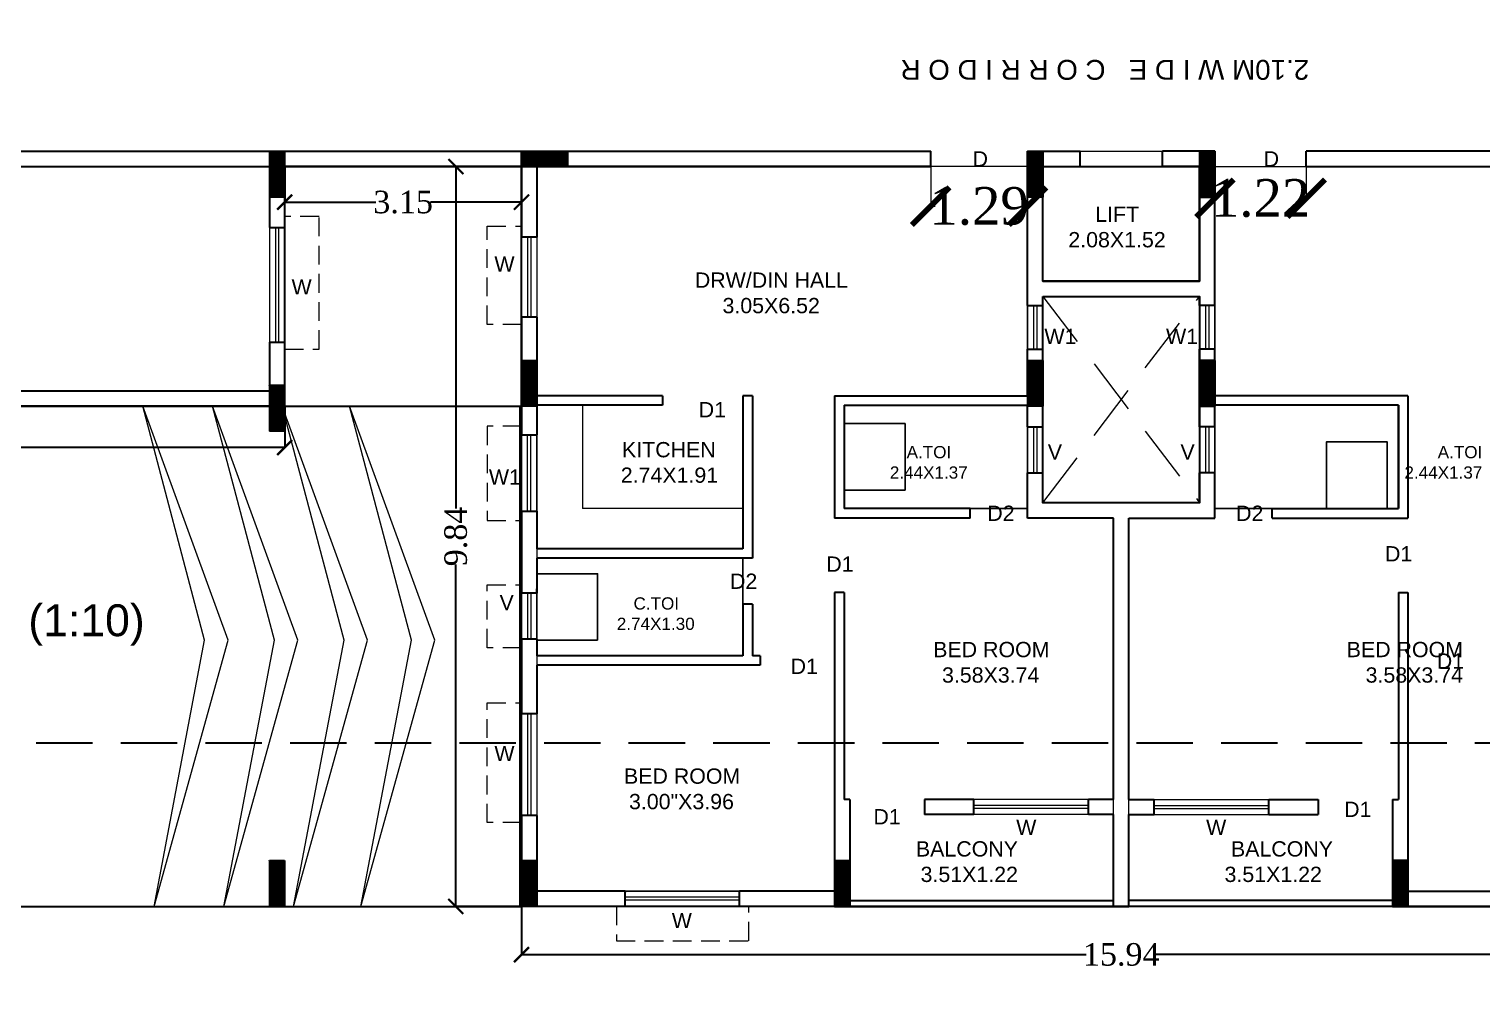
# Model space of a CAD drawing. Header units: metres. Extents: x 0 to 63445, y 32350 to 32804.
# Drawn here: x 63177.81 to 63197.13, y 32778.68 to 32791.58 of the extents above; entities that cross this region are included whole.
import ezdxf

# ---------------------------------------------------------------- set-up
doc = ezdxf.new("R2010")
doc.units = ezdxf.units.M
doc.header["$MEASUREMENT"] = 0
doc.header["$PDMODE"] = 34
doc.header["$PDSIZE"] = -10
for name, pattern in [('CONTINULUS', [0]), ('DASHED', [0.75, 0.5, -0.25]), ('DASHED2', [0.375, 0.25, -0.125])]:
    doc.linetypes.add(name, pattern=pattern)
doc.layers.get('0').update_dxf_attribs({"lineweight": 25})
doc.layers.add('BLK_1_FLR_0_BATH', color=3, linetype='Continuous', plot=False)
doc.layers.add('BLK_1_FLR_0_WATER_CLOSET', color=2, linetype='Continuous', plot=False)
for name, color, linetype, lineweight in [('BLK_1_FLR_0_BLT_UP_AREA', 14, 'DASHED', 9), ('BLK_1_FLR_0_BLT_UP_AREA_DEDUCT', 41, 'DASHED', 9), ('BLK_1_FLR_0_EXIT_WIDTH_DOOR', 7, 'Continuous', 0), ('BLK_1_FLR_0_LIFT_2', 1, 'DASHED', 9), ('BLK_1_FLR_0_UNITFA', 7, 'Continuous', 0), ('colum', 1, 'Continuous', 30), ('COLUMN', 1, 'Continuous', 30), ('DIM', 56, 'Continuous', 20), ('elev', 252, 'Continuous', 20), ('HAT', 44, 'Continuous', 20), ('hatch', 251, 'Continuous', 20), ('TEXT-2', 65, 'Continuous', 18), ('wall', 7, 'Continuous', 30), ('window', 154, 'Continuous', 9)]:
    doc.layers.add(name, color=color, linetype=linetype, lineweight=lineweight)
doc.layers.add('text', color=65, linetype='Continuous')
doc.styles.add('AutoDCRFont', font='arial.ttf')
doc.styles.get("Standard").update_dxf_attribs({"font": 'arial.ttf', "height": 0.4})
doc.styles.add('TNR', font='times.ttf', dxfattribs={"height": 0.5})
doc.dimstyles.new('ARCHANA', dxfattribs={"dimscale": 0, "dimtxt": 0.5, "dimasz": 0.5, "dimexe": 0, "dimexo": 0, "dimgap": 0, "dimtad": 0, "dimzin": 0, "dimdsep": 46, "dimtxsty": 'TNR', "dimblk": 'ARCHTICK', "dimcen": 0.09, "dimclrd": 36, "dimclre": 36, "dimclrt": 7, "dimadec": 0, "dimazin": 0, "dimtfac": 1, "dimtofl": 0, "dimtmove": 0, "dimatfit": 3, "dimldrblk": 'ARCHTICK', "dimfxl": 1, "dimfrac": 2, "dimtolj": 1, "dimtzin": 0, "dimlwd": -1, "dimlwe": -1, "dimarcsym": 0})

# ---------------------------------------------------------------- blocks, each defined once
blk = doc.blocks.new('A$C7D115503')
at = {"layer": 'COLUMN', "ltscale": 3}
h = blk.add_hatch(dxfattribs=at)
h.set_pattern_fill('ANSI31', color=256, style=0)
h.paths.add_polyline_path([(-14.36, -11.59), (-6.36, -11.59), (-6.36, 12.41), (-14.36, 12.41)])
at = {"layer": 'COLUMN', "ltscale": 0.05}
for p, q in [((-14.36, 12.41), (-6.36, 12.41)), ((-14.36, 12.41), (-14.36, -11.59)), ((-6.36, 12.41), (-6.36, -11.59)), ((-6.36, -11.59), (-14.36, -11.59))]:
    blk.add_line(p, q, dxfattribs=at)
blk = doc.blocks.new('_ArchTick')
at = {"color": 0, "linetype": 'ByBlock', "const_width": 0.15}
blk.add_lwpolyline([(-0.5, -0.5), (0.5, 0.5)], dxfattribs=at)
blk = doc.blocks.new('*D181')
at = {"layer": 'Defpoints', "color": 0, "ltscale": 0.5, "transparency": 16777216}
for p in [(63181.212, 32789.75), (63184.36, 32789.75), (63184.36, 32789.276)]:
    blk.add_point(p, dxfattribs=at)
at = {"layer": 'wall', "color": 36, "ltscale": 0.5, "transparency": 16777216}
for p, q in [((63181.212, 32789.75), (63181.212, 32789.276)), ((63184.36, 32789.75), (63184.36, 32789.276)), ((63181.212, 32789.276), (63182.422, 32789.276)), ((63184.36, 32789.276), (63183.15, 32789.276))]:
    blk.add_line(p, q, dxfattribs=at)
at = {"layer": 'wall', "color": 36, "ltscale": 0.5, "transparency": 16777216, "xscale": 0.2, "yscale": 0.2, "zscale": 0.2, "rotation": 180}
blk.add_blockref('_ArchTick', (63181.212, 32789.276), dxfattribs=at)
at = {"layer": 'wall', "color": 36, "ltscale": 0.5, "transparency": 16777216, "xscale": 0.2, "yscale": 0.2, "zscale": 0.2}
blk.add_blockref('_ArchTick', (63184.36, 32789.276), dxfattribs=at)
at = {"layer": 'wall', "color": 7, "ltscale": 0.5, "transparency": 16777216, "insert": (63182.786, 32789.276), "char_height": 0.5, "attachment_point": 5, "style": 'TNR'}
blk.add_mtext('\\A1;{\\H0.6x;3.15}', dxfattribs=at)
blk = doc.blocks.new('*D182')
at = {"layer": 'Defpoints', "color": 0, "ltscale": 0.5, "transparency": 16777216}
for p in [(63184.36, 32789.75), (63183.487, 32779.911), (63184.36, 32779.911)]:
    blk.add_point(p, dxfattribs=at)
at = {"layer": 'wall', "color": 36, "ltscale": 0.5, "transparency": 16777216}
for p, q in [((63184.36, 32789.75), (63183.487, 32789.75)), ((63183.487, 32789.75), (63183.487, 32785.202)), ((63183.487, 32779.911), (63183.487, 32784.46)), ((63184.36, 32779.911), (63183.487, 32779.911))]:
    blk.add_line(p, q, dxfattribs=at)
at = {"layer": 'wall', "color": 36, "ltscale": 0.5, "transparency": 16777216, "xscale": 0.2, "yscale": 0.2, "zscale": 0.2}
for p, rotation in [((63183.487, 32789.75), 90), ((63183.487, 32779.911), 270)]:
    blk.add_blockref('_ArchTick', p, dxfattribs=dict(at, rotation=rotation))
at = {"layer": 'wall', "color": 7, "ltscale": 0.5, "transparency": 16777216, "insert": (63183.487, 32784.831), "char_height": 0.5, "attachment_point": 5, "rotation": 90, "style": 'TNR'}
blk.add_mtext('\\A1;{\\H0.6x;9.84}', dxfattribs=at)
blk = doc.blocks.new('*D183')
at = {"layer": 'Defpoints', "color": 0, "ltscale": 0.5, "transparency": 16777216}
for p in [(63184.36, 32779.911), (63200.304, 32779.911), (63200.304, 32779.271)]:
    blk.add_point(p, dxfattribs=at)
at = {"layer": 'wall', "color": 36, "ltscale": 0.5, "transparency": 16777216}
for p, q in [((63184.36, 32779.911), (63184.36, 32779.271)), ((63200.304, 32779.911), (63200.304, 32779.271)), ((63184.36, 32779.271), (63191.867, 32779.271)), ((63200.304, 32779.271), (63192.797, 32779.271))]:
    blk.add_line(p, q, dxfattribs=at)
at = {"layer": 'wall', "color": 36, "ltscale": 0.5, "transparency": 16777216, "xscale": 0.2, "yscale": 0.2, "zscale": 0.2, "rotation": 180}
blk.add_blockref('_ArchTick', (63184.36, 32779.271), dxfattribs=at)
at = {"layer": 'wall', "color": 36, "ltscale": 0.5, "transparency": 16777216, "xscale": 0.2, "yscale": 0.2, "zscale": 0.2}
blk.add_blockref('_ArchTick', (63200.304, 32779.271), dxfattribs=at)
at = {"layer": 'wall', "color": 7, "ltscale": 0.5, "transparency": 16777216, "insert": (63192.332, 32779.271), "char_height": 0.5, "attachment_point": 5, "style": 'TNR'}
blk.add_mtext('\\A1;{\\H0.6x;15.94}', dxfattribs=at)
blk = doc.blocks.new('*D214')
at = {"layer": 'Defpoints', "color": 0, "ltscale": 0.5, "transparency": 16777216}
for p in [(63169.778, 32786.562), (63181.212, 32786.562), (63181.212, 32786.014)]:
    blk.add_point(p, dxfattribs=at)
at = {"layer": 'wall', "color": 36, "ltscale": 0.5, "transparency": 16777216}
for p, q in [((63169.778, 32786.562), (63169.778, 32786.014)), ((63181.212, 32786.562), (63181.212, 32786.014)), ((63169.778, 32786.014), (63175.041, 32786.014)), ((63181.212, 32786.014), (63175.949, 32786.014))]:
    blk.add_line(p, q, dxfattribs=at)
at = {"layer": 'wall', "color": 36, "ltscale": 0.5, "transparency": 16777216, "xscale": 0.2, "yscale": 0.2, "zscale": 0.2, "rotation": 180}
blk.add_blockref('_ArchTick', (63169.778, 32786.014), dxfattribs=at)
at = {"layer": 'wall', "color": 36, "ltscale": 0.5, "transparency": 16777216, "xscale": 0.2, "yscale": 0.2, "zscale": 0.2}
blk.add_blockref('_ArchTick', (63181.212, 32786.014), dxfattribs=at)
at = {"layer": 'wall', "color": 7, "ltscale": 0.5, "transparency": 16777216, "insert": (63175.495, 32786.014), "char_height": 0.5, "attachment_point": 5, "style": 'TNR'}
blk.add_mtext('\\A1;{\\H0.6x;11.43}', dxfattribs=at)
blk = doc.blocks.new('*D487')
at = {"layer": 'Defpoints', "color": 0, "ltscale": 3, "transparency": 16777216}
for p in [(0.832, 32781.665), (63266.619, 32781.665), (0, 32768.914)]:
    blk.add_point(p, dxfattribs=at)
at = {"layer": 'DIM', "ltscale": 3, "transparency": 16777216}
for p, q in [((5.832, 32781.665), (0.832, 32781.665)), ((0.832, 32781.665), (0.832, 32775.684)), ((0.832, 32768.914), (0.832, 32774.895)), ((0, 32768.914), (0.832, 32768.914))]:
    blk.add_line(p, q, dxfattribs=at)
at = {"layer": 'DIM', "ltscale": 3, "transparency": 16777216, "xscale": 0.05, "yscale": 0.05, "zscale": 0.05}
for p, rotation in [((0.832, 32781.665), 90), ((0.832, 32768.914), 270)]:
    blk.add_blockref('_ArchTick', p, dxfattribs=dict(at, rotation=rotation))
at = {"layer": 'DIM', "color": 7, "ltscale": 3, "transparency": 16777216, "insert": (0.832, 32775.289), "char_height": 0.4, "attachment_point": 5, "rotation": 90}
blk.add_mtext('\\A1;{\\H0.6x;12.75}', dxfattribs=at)
blk = doc.blocks.new('*D492')
at = {"layer": 'Defpoints', "color": 0, "ltscale": 3, "transparency": 16777216}
for p in [(0.832, 32800.914), (63266.308, 32800.914), (0, 32788.163)]:
    blk.add_point(p, dxfattribs=at)
at = {"layer": 'DIM', "ltscale": 3, "transparency": 16777216}
for p, q in [((5.832, 32800.914), (0.832, 32800.914)), ((0.832, 32800.914), (0.832, 32794.933)), ((0.832, 32788.163), (0.832, 32794.144)), ((0, 32788.163), (0.832, 32788.163))]:
    blk.add_line(p, q, dxfattribs=at)
at = {"layer": 'DIM', "ltscale": 3, "transparency": 16777216, "xscale": 0.05, "yscale": 0.05, "zscale": 0.05}
for p, rotation in [((0.832, 32800.914), 90), ((0.832, 32788.163), 270)]:
    blk.add_blockref('_ArchTick', p, dxfattribs=dict(at, rotation=rotation))
at = {"layer": 'DIM', "color": 7, "ltscale": 3, "transparency": 16777216, "insert": (0.832, 32794.538), "char_height": 0.4, "attachment_point": 5, "rotation": 90}
blk.add_mtext('\\A1;{\\H0.6x;12.75}', dxfattribs=at)
blk = doc.blocks.new('*D525')
at = {"layer": 'BLK_1_FLR_0_EXIT_WIDTH_DOOR', "color": 36, "ltscale": 0.5, "transparency": 16777216}
for p, q in [((63189.799, 32789.953), (63189.799, 32789.222)), ((63191.088, 32789.953), (63191.088, 32789.222)), ((63189.799, 32789.222), (63189.857, 32789.222)), ((63191.088, 32789.222), (63191.03, 32789.222))]:
    blk.add_line(p, q, dxfattribs=at)
at = {"layer": 'Defpoints', "color": 0, "ltscale": 0.5, "transparency": 16777216}
for p in [(63189.799, 32789.953), (63191.088, 32789.953), (63191.088, 32789.222)]:
    blk.add_point(p, dxfattribs=at)
at = {"layer": 'BLK_1_FLR_0_EXIT_WIDTH_DOOR', "color": 36, "ltscale": 0.5, "transparency": 16777216, "xscale": 0.5, "yscale": 0.5, "zscale": 0.5, "rotation": 180}
blk.add_blockref('_ArchTick', (63189.799, 32789.222), dxfattribs=at)
at = {"layer": 'BLK_1_FLR_0_EXIT_WIDTH_DOOR', "color": 36, "ltscale": 0.5, "transparency": 16777216, "xscale": 0.5, "yscale": 0.5, "zscale": 0.5}
blk.add_blockref('_ArchTick', (63191.088, 32789.222), dxfattribs=at)
at = {"layer": 'BLK_1_FLR_0_EXIT_WIDTH_DOOR', "color": 7, "ltscale": 0.5, "transparency": 16777216, "insert": (63190.443, 32789.222), "char_height": 0.5, "attachment_point": 5, "style": 'TNR'}
blk.add_mtext('\\A1;1.29', dxfattribs=at)
blk = doc.blocks.new('*D540')
at = {"layer": 'BLK_1_FLR_0_EXIT_WIDTH_DOOR', "color": 36, "ltscale": 0.5, "transparency": 16777216}
for p, q in [((63193.577, 32789.953), (63193.577, 32789.328)), ((63194.792, 32789.953), (63194.792, 32789.328)), ((63193.577, 32789.328), (63193.597, 32789.328)), ((63194.792, 32789.328), (63194.772, 32789.328))]:
    blk.add_line(p, q, dxfattribs=at)
at = {"layer": 'Defpoints', "color": 0, "ltscale": 0.5, "transparency": 16777216}
for p in [(63193.577, 32789.953), (63194.792, 32789.953), (63194.792, 32789.328)]:
    blk.add_point(p, dxfattribs=at)
at = {"layer": 'BLK_1_FLR_0_EXIT_WIDTH_DOOR', "color": 36, "ltscale": 0.5, "transparency": 16777216, "xscale": 0.5, "yscale": 0.5, "zscale": 0.5, "rotation": 180}
blk.add_blockref('_ArchTick', (63193.577, 32789.328), dxfattribs=at)
at = {"layer": 'BLK_1_FLR_0_EXIT_WIDTH_DOOR', "color": 36, "ltscale": 0.5, "transparency": 16777216, "xscale": 0.5, "yscale": 0.5, "zscale": 0.5}
blk.add_blockref('_ArchTick', (63194.792, 32789.328), dxfattribs=at)
at = {"layer": 'BLK_1_FLR_0_EXIT_WIDTH_DOOR', "color": 7, "ltscale": 0.5, "transparency": 16777216, "insert": (63194.184, 32789.328), "char_height": 0.5, "attachment_point": 5, "style": 'TNR'}
blk.add_mtext('\\A1;1.22', dxfattribs=at)

msp = doc.modelspace()

# ---------------------------------------------------------------- linework, layer by layer
at = {"layer": 'BLK_1_FLR_0_BATH', "color": 3}
for points in [[(63191.0875, 32785.2034), (63188.649, 32785.2034), (63188.649, 32786.575), (63191.0875, 32786.575)], [(63196.0152, 32785.2034), (63193.5767, 32785.2034), (63193.5767, 32786.575), (63196.0152, 32786.575)], [(63187.3028, 32783.2451), (63184.5633, 32783.2451), (63184.5633, 32784.5417), (63187.3028, 32784.5417)]]:
    msp.add_lwpolyline(points, close=True, dxfattribs=at)
at = {"layer": 'BLK_1_FLR_0_BLT_UP_AREA', "color": 14, "linetype": 'CONTINULUS', "ltscale": 0.05}
msp.add_lwpolyline([(63233.1315, 32802.1289), (63170.8719, 32802.1289), (63170.8719, 32800.52), (63170.2622, 32800.52), (63170.2622, 32798.67), (63169.7526, 32798.67), (63169.7526, 32798.67), (63169.7526, 32792.2394), (63170.8719, 32792.2394), (63170.8719, 32789.8009), (63169.7526, 32789.8009), (63169.7526, 32786.5623), (63184.3347, 32786.5623), (63184.3347, 32781.5203), (63184.3347, 32781.5203), (63184.3347, 32779.9114), (63233.1315, 32779.9114)], dxfattribs=at)
at = {"layer": 'BLK_1_FLR_0_BLT_UP_AREA_DEDUCT', "color": 14, "linetype": 'Continuous'}
msp.add_lwpolyline([(63193.3736, 32788.0228), (63191.2907, 32788.0228), (63191.2907, 32785.2796), (63193.3736, 32785.2796)], close=True, dxfattribs=at)
at = {"layer": 'BLK_1_FLR_0_LIFT_2', "color": 1, "linetype": 'CONTINULUS', "ltscale": 0.05}
msp.add_lwpolyline([(63193.3736, 32789.7501), (63191.2907, 32789.7501), (63191.2907, 32788.226), (63193.3736, 32788.226)], close=True, dxfattribs=at)
at = {"layer": 'BLK_1_FLR_0_UNITFA', "color": 3, "ltscale": 0.5}
for points in [[(63192.2305, 32779.9887), (63192.2305, 32785.0764), (63191.0875, 32785.0764), (63191.0875, 32789.7501), (63184.5633, 32789.7501), (63184.5633, 32780.1157), (63188.5982, 32780.1157), (63188.5982, 32779.9887), (63192.2305, 32779.9887)], [(63192.4338, 32779.9887), (63192.4338, 32785.0764), (63193.5768, 32785.0764), (63193.5768, 32789.7501), (63200.101, 32789.7501), (63200.101, 32780.1157), (63196.0661, 32780.1157), (63196.0661, 32779.9887), (63192.4338, 32779.9887)]]:
    msp.add_lwpolyline(points, close=True, dxfattribs=at)
at = {"layer": 'BLK_1_FLR_0_WATER_CLOSET', "color": 3}
for points in [[(63189.4577, 32785.4467), (63188.649, 32785.4467), (63188.649, 32786.3316), (63189.4577, 32786.3316)], [(63195.8683, 32785.2034), (63195.0596, 32785.2034), (63195.0596, 32786.0883), (63195.8683, 32786.0883)], [(63185.372, 32783.4509), (63184.5633, 32783.4509), (63184.5633, 32784.3359), (63185.372, 32784.3359)]]:
    msp.add_lwpolyline(points, close=True, dxfattribs=at)
at = {"layer": 'colum', "linetype": 'DASHED2', "ltscale": 3}
msp.add_lwpolyline([(63167.7841, 32782.0871), (63236.3738, 32782.0871)], dxfattribs=at)
at = {"layer": 'elev', "linetype": 'DASHED2', "ltscale": 3}
for p, q in [((63191.2907, 32785.2796), (63193.3736, 32788.0228)), ((63191.2907, 32788.0228), (63193.3736, 32785.2796))]:
    msp.add_line(p, q, dxfattribs=at)
at = {"layer": 'elev', "ltscale": 0.05}
for p in [(63185.1729, 32786.575), (63187.3028, 32785.2034)]:
    msp.add_line(p, (63185.1729, 32785.2034), dxfattribs=at)
at = {"layer": 'HAT', "ltscale": 0.05}
for p, q in [((63180.1472, 32783.4541), (63179.3242, 32786.5623)), ((63180.459, 32783.4541), (63179.3242, 32786.5623)), ((63180.1472, 32783.4541), (63179.3242, 32786.5623)), ((63180.459, 32783.4541), (63179.3242, 32786.5623)), ((63181.0746, 32783.4541), (63180.2517, 32786.5623)), ((63181.3864, 32783.4541), (63180.2517, 32786.5623)), ((63181.0746, 32783.4541), (63180.2517, 32786.5623)), ((63181.3864, 32783.4541), (63180.2517, 32786.5623)), ((63182.002, 32783.4541), (63181.1791, 32786.5623)), ((63182.3138, 32783.4541), (63181.1791, 32786.5623)), ((63182.002, 32783.4541), (63181.1791, 32786.5623)), ((63182.3138, 32783.4541), (63181.1791, 32786.5623)), ((63182.8979, 32783.4541), (63182.075, 32786.5623)), ((63183.2098, 32783.4541), (63182.075, 32786.5623)), ((63182.8979, 32783.4541), (63182.075, 32786.5623)), ((63183.2098, 32783.4541), (63182.075, 32786.5623)), ((63179.4752, 32779.9125), (63180.1472, 32783.4541)), ((63179.4752, 32779.9125), (63180.459, 32783.4541)), ((63179.4752, 32779.9125), (63180.1472, 32783.4541)), ((63179.4752, 32779.9125), (63180.459, 32783.4541)), ((63180.4026, 32779.9125), (63181.0746, 32783.4541)), ((63180.4026, 32779.9125), (63181.3864, 32783.4541)), ((63180.4026, 32779.9125), (63181.0746, 32783.4541)), ((63180.4026, 32779.9125), (63181.3864, 32783.4541)), ((63181.33, 32779.9125), (63182.002, 32783.4541)), ((63181.33, 32779.9125), (63182.3138, 32783.4541)), ((63181.33, 32779.9125), (63182.002, 32783.4541)), ((63181.33, 32779.9125), (63182.3138, 32783.4541)), ((63182.2259, 32779.9125), (63182.8979, 32783.4541)), ((63182.2259, 32779.9125), (63183.2098, 32783.4541)), ((63182.2259, 32779.9125), (63182.8979, 32783.4541)), ((63182.2259, 32779.9125), (63183.2098, 32783.4541))]:
    msp.add_line(p, q, dxfattribs=at)
at = {"layer": 'hatch'}
for p, q in [((63191.786, 32789.9533), (63193.0053, 32789.9533)), ((63191.786, 32789.7501), (63193.0053, 32789.7501))]:
    msp.add_line(p, q, dxfattribs=at)
at = {"layer": 'wall'}
for p, q in [((63177.0696, 32789.9533), (63181.0084, 32789.9533)), ((63181.2116, 32789.9533), (63189.7994, 32789.9533)), ((63191.0875, 32789.9533), (63191.786, 32789.9533)), ((63191.786, 32789.7501), (63191.786, 32789.9533)), ((63193.5768, 32789.9533), (63192.8783, 32789.9533)), ((63192.8783, 32789.7501), (63192.8783, 32789.9533)), ((63177.0696, 32789.7501), (63181.0084, 32789.7501)), ((63181.2116, 32789.7501), (63189.7994, 32789.7501)), ((63191.2907, 32789.7501), (63191.786, 32789.7501)), ((63193.3736, 32789.7501), (63192.8783, 32789.7501)), ((63191.2907, 32788.226), (63193.3736, 32788.226)), ((63191.2907, 32788.0228), (63193.3736, 32788.0228)), ((63171.1005, 32779.9114), (63184.3601, 32779.9114))]:
    msp.add_line(p, q, dxfattribs=at)
at = {"layer": 'wall', "ltscale": 0.05}
for p, q in [((63189.7994, 32789.7501), (63189.7994, 32789.9533)), ((63191.0875, 32787.9045), (63191.0875, 32789.9533)), ((63193.5768, 32787.9045), (63193.5768, 32789.9533)), ((63194.7922, 32789.7501), (63194.7922, 32789.9533)), ((63184.3601, 32789.7501), (63184.3601, 32788.8121)), ((63184.5633, 32789.7501), (63184.5633, 32788.8121)), ((63189.7994, 32789.7501), (63184.5633, 32789.7501)), ((63191.2907, 32788.226), (63191.2907, 32789.7501)), ((63193.3736, 32788.226), (63193.3736, 32789.7501)), ((63194.7922, 32789.7501), (63200.101, 32789.7501)), ((63181.0084, 32789.3437), (63181.0084, 32788.9402)), ((63181.2116, 32789.3437), (63181.2116, 32788.9402)), ((63191.2907, 32787.9045), (63191.2907, 32788.0228)), ((63193.3736, 32787.9045), (63193.3736, 32788.0228)), ((63184.3601, 32787.7452), (63184.3601, 32786.1815)), ((63184.5633, 32787.7452), (63184.5633, 32786.702)), ((63181.0084, 32787.4161), (63181.0084, 32786.3591)), ((63191.0875, 32786.702), (63191.0875, 32787.3203)), ((63191.2907, 32786.2873), (63191.2907, 32787.3203)), ((63193.3736, 32786.2873), (63193.3736, 32787.3203)), ((63193.5768, 32786.702), (63193.5768, 32787.3203)), ((63186.236, 32786.702), (63184.5633, 32786.702)), ((63186.236, 32786.702), (63186.236, 32786.575)), ((63187.3028, 32786.702), (63187.3028, 32784.6687)), ((63187.4298, 32786.702), (63187.3028, 32786.702)), ((63187.4298, 32786.702), (63187.4298, 32784.5417)), ((63188.522, 32786.702), (63188.522, 32785.0764)), ((63188.522, 32786.702), (63191.0875, 32786.702)), ((63196.1423, 32786.702), (63193.5768, 32786.702)), ((63196.1423, 32786.702), (63196.1423, 32785.0764)), ((63184.5633, 32786.575), (63184.5633, 32786.1815)), ((63186.236, 32786.575), (63184.5633, 32786.575)), ((63188.649, 32786.575), (63188.649, 32785.2034)), ((63188.649, 32786.575), (63191.0875, 32786.575)), ((63191.0875, 32786.2873), (63191.0875, 32786.575)), ((63196.0153, 32786.575), (63193.5768, 32786.575)), ((63193.5768, 32786.2873), (63193.5768, 32786.575)), ((63196.0153, 32786.575), (63196.0153, 32785.2034)), ((63191.0875, 32785.0764), (63191.0875, 32785.6777)), ((63191.2907, 32785.2796), (63191.2907, 32785.6777)), ((63193.3736, 32785.2796), (63193.3736, 32785.6777)), ((63193.5768, 32785.0764), (63193.5768, 32785.6777)), ((63184.3601, 32785.1655), (63184.3601, 32784.0767)), ((63184.5633, 32785.1655), (63184.5633, 32784.6687)), ((63190.3255, 32785.2034), (63188.649, 32785.2034)), ((63190.3255, 32785.0764), (63190.3255, 32785.2034)), ((63193.3736, 32785.2796), (63191.2907, 32785.2796)), ((63194.3388, 32785.2034), (63196.0153, 32785.2034)), ((63194.3388, 32785.0764), (63194.3388, 32785.2034)), ((63190.3255, 32785.0764), (63188.522, 32785.0764)), ((63192.2305, 32785.0764), (63191.0875, 32785.0764)), ((63192.2305, 32781.3349), (63192.2305, 32785.0764)), ((63192.2305, 32781.3349), (63192.2305, 32785.0764)), ((63192.4338, 32785.0764), (63193.5768, 32785.0764)), ((63192.4338, 32781.3349), (63192.4338, 32785.0764)), ((63192.4338, 32781.3349), (63192.4338, 32785.0764)), ((63194.3388, 32785.0764), (63196.1423, 32785.0764)), ((63187.3028, 32784.6687), (63184.5633, 32784.6687)), ((63184.5633, 32784.5417), (63184.5633, 32784.0767)), ((63187.4298, 32784.5417), (63184.5633, 32784.5417)), ((63188.649, 32784.0857), (63188.522, 32784.0857)), ((63188.649, 32784.0857), (63188.522, 32784.0857)), ((63188.522, 32784.0857), (63188.522, 32780.5221)), ((63188.649, 32784.0857), (63188.649, 32781.3349)), ((63196.0153, 32784.0857), (63196.1423, 32784.0857)), ((63196.0153, 32784.0857), (63196.1423, 32784.0857)), ((63196.0153, 32784.0857), (63196.0153, 32781.3349)), ((63196.1423, 32784.0857), (63196.1423, 32780.5221)), ((63187.4298, 32783.9321), (63187.3028, 32783.9321)), ((63187.3028, 32783.9321), (63187.3028, 32783.2451)), ((63187.4298, 32783.9321), (63187.4298, 32783.2451)), ((63184.3601, 32783.4671), (63184.3601, 32782.4736)), ((63184.5633, 32783.4671), (63184.5633, 32783.2451)), ((63187.3028, 32783.2451), (63184.5633, 32783.2451)), ((63187.3028, 32783.2451), (63184.5633, 32783.2451)), ((63187.5314, 32783.2451), (63187.4298, 32783.2451)), ((63187.5314, 32783.2451), (63187.5314, 32783.1181)), ((63184.5633, 32783.1181), (63184.5633, 32782.4736)), ((63187.4298, 32783.1181), (63184.5633, 32783.1181)), ((63187.5314, 32783.1181), (63184.5633, 32783.1181)), ((63188.7252, 32781.3349), (63188.649, 32781.3349)), ((63188.7252, 32781.3349), (63188.7252, 32780.5221)), ((63190.3718, 32781.3349), (63189.7159, 32781.3349)), ((63189.7159, 32781.3349), (63189.7159, 32781.1317)), ((63192.2305, 32781.3349), (63191.8958, 32781.3349)), ((63192.4338, 32781.3349), (63192.7685, 32781.3349)), ((63194.2925, 32781.3349), (63194.9484, 32781.3349)), ((63194.9484, 32781.3349), (63194.9484, 32781.1317)), ((63195.9391, 32781.3349), (63196.0153, 32781.3349)), ((63195.9391, 32781.3349), (63195.9391, 32780.5221)), ((63184.3601, 32781.1199), (63184.3601, 32779.9125)), ((63184.5633, 32781.1199), (63184.5633, 32780.1157)), ((63190.3718, 32781.1317), (63189.7159, 32781.1317)), ((63192.2305, 32781.1317), (63191.8958, 32781.1317)), ((63192.2305, 32779.9125), (63192.2305, 32781.1317)), ((63192.2305, 32779.9125), (63192.2305, 32781.1317)), ((63192.4338, 32781.1317), (63192.7685, 32781.1317)), ((63192.4338, 32779.9125), (63192.4338, 32781.1317)), ((63192.4338, 32779.9125), (63192.4338, 32781.1317)), ((63194.2925, 32781.1317), (63194.9484, 32781.1317)), ((63188.522, 32780.5221), (63188.522, 32779.9125)), ((63188.5982, 32780.5221), (63188.5982, 32779.9887)), ((63196.0661, 32780.5221), (63196.0661, 32779.9887)), ((63196.1423, 32780.5221), (63196.1423, 32779.9125)), ((63185.7358, 32780.1157), (63184.5633, 32780.1157)), ((63185.7358, 32780.1157), (63185.7358, 32780.103)), ((63188.522, 32780.1157), (63187.2598, 32780.1157)), ((63188.5982, 32779.9887), (63192.2305, 32779.9887)), ((63196.0661, 32779.9887), (63192.4338, 32779.9887)), ((63196.1423, 32780.1157), (63197.4045, 32780.1157)), ((63185.7358, 32779.9125), (63184.3601, 32779.9125)), ((63188.522, 32779.9125), (63187.2598, 32779.9125)), ((63188.522, 32779.9125), (63192.2305, 32779.9125)), ((63192.2305, 32779.9125), (63192.4338, 32779.9125)), ((63192.4338, 32779.9125), (63192.2305, 32779.9125)), ((63192.4338, 32779.9125), (63192.2305, 32779.9125)), ((63192.2305, 32779.9125), (63192.4338, 32779.9125)), ((63196.1423, 32779.9125), (63192.4338, 32779.9125)), ((63196.1423, 32779.9125), (63197.4045, 32779.9125))]:
    msp.add_line(p, q, dxfattribs=at)
at = {"layer": 'wall', "ltscale": 0.5}
for p, q in [((63199.6946, 32789.9533), (63194.7922, 32789.9533)), ((63176.8664, 32786.7655), (63181.0084, 32786.7655)), ((63176.8664, 32786.5623), (63181.0084, 32786.5623)), ((63181.0084, 32786.5623), (63184.3601, 32786.5623))]:
    msp.add_line(p, q, dxfattribs=at)
at = {"layer": 'wall', "ltscale": 3}
for p, q in [((63181.0084, 32788.9402), (63181.2116, 32788.9402)), ((63184.5633, 32788.8121), (63184.3601, 32788.8121)), ((63191.0875, 32787.9045), (63191.2907, 32787.9045)), ((63193.5768, 32787.9045), (63193.3736, 32787.9045)), ((63184.5633, 32787.7452), (63184.3601, 32787.7452)), ((63181.0084, 32787.4161), (63181.2116, 32787.4161)), ((63191.0875, 32787.3203), (63191.2907, 32787.3203)), ((63193.5768, 32787.3203), (63193.3736, 32787.3203)), ((63184.3601, 32786.1815), (63184.5633, 32786.1815)), ((63191.0875, 32786.2873), (63191.2907, 32786.2873)), ((63193.5768, 32786.2873), (63193.3736, 32786.2873)), ((63191.0875, 32785.6777), (63191.2907, 32785.6777)), ((63193.5768, 32785.6777), (63193.3736, 32785.6777)), ((63184.3601, 32785.1655), (63184.5633, 32785.1655)), ((63184.5633, 32784.0767), (63184.3601, 32784.0767)), ((63184.5633, 32783.4671), (63184.3601, 32783.4671)), ((63184.5633, 32782.4736), (63184.3601, 32782.4736)), ((63190.3718, 32781.1317), (63190.3718, 32781.3349)), ((63191.8958, 32781.1317), (63191.8958, 32781.3349)), ((63192.7685, 32781.1317), (63192.7685, 32781.3349)), ((63194.2925, 32781.1317), (63194.2925, 32781.3349)), ((63184.5633, 32781.1199), (63184.3601, 32781.1199)), ((63185.7358, 32779.9125), (63185.7358, 32780.1157)), ((63187.2598, 32779.9125), (63187.2598, 32780.1157))]:
    msp.add_line(p, q, dxfattribs=at)
at = {"layer": 'wall', "ltscale": 0.1}
for p, q in [((63191.0875, 32786.2873), (63191.0875, 32786.345)), ((63193.5768, 32786.2873), (63193.5768, 32786.345)), ((63184.5633, 32784.0767), (63184.5633, 32784.1344))]:
    msp.add_line(p, q, dxfattribs=at)
at = {"layer": 'wall', "ltscale": 0.5}
msp.add_lwpolyline([(63200.3042, 32779.9114), (63184.3601, 32779.9114), (63184.3601, 32789.7501), (63181.2116, 32789.7501), (63181.2116, 32786.5623), (63169.778, 32786.5623), (63169.778, 32789.8009), (63170.8973, 32789.8009), (63170.8973, 32792.2394), (63169.778, 32792.2394), (63169.778, 32798.67), (63170.2876, 32798.67), (63170.2876, 32800.52), (63170.8973, 32800.52), (63170.8973, 32802.1289), (63181.2116, 32802.1289), (63181.2116, 32792.2902), (63184.3601, 32792.2902), (63184.3601, 32802.1278), (63200.3042, 32802.1289)], dxfattribs=at)
for points in [[(63191.2907, 32789.7501), (63193.3736, 32789.7501), (63193.3736, 32788.226), (63191.2907, 32788.226)], [(63191.2907, 32788.0228), (63193.3736, 32788.0228), (63193.3736, 32785.2796), (63191.2907, 32785.2796)]]:
    msp.add_lwpolyline(points, close=True, dxfattribs=at)
at = {"layer": 'window'}
for p, q in [((63181.0084, 32788.9402), (63181.0084, 32787.417)), ((63181.0883, 32788.9402), (63181.0883, 32787.417)), ((63181.1316, 32788.9402), (63181.1316, 32787.417)), ((63181.2116, 32788.9402), (63181.2116, 32787.417)), ((63184.3601, 32788.8068), (63184.3601, 32787.7462)), ((63184.4401, 32788.8068), (63184.4401, 32787.7462)), ((63184.4834, 32788.8068), (63184.4834, 32787.7462)), ((63184.5633, 32788.8121), (63184.5633, 32787.7452)), ((63191.0875, 32787.9045), (63191.0875, 32787.3212)), ((63191.1675, 32787.8992), (63191.1675, 32787.3212)), ((63191.2108, 32787.8992), (63191.2108, 32787.3212)), ((63191.2907, 32787.8992), (63191.2907, 32787.3212)), ((63193.3736, 32787.8992), (63193.3736, 32787.3212)), ((63193.4535, 32787.8992), (63193.4535, 32787.3212)), ((63193.4968, 32787.8992), (63193.4968, 32787.3212)), ((63193.5768, 32787.9045), (63193.5768, 32787.3212)), ((63184.3601, 32785.1655), (63184.3601, 32786.1815)), ((63184.4401, 32785.1655), (63184.4401, 32786.1815)), ((63184.4834, 32785.1655), (63184.4834, 32786.1815)), ((63184.5633, 32785.1655), (63184.5633, 32786.1815)), ((63191.0875, 32786.2873), (63191.0875, 32786.2873)), ((63191.0875, 32786.2873), (63191.0875, 32785.6786)), ((63191.1675, 32786.2873), (63191.1675, 32785.6786)), ((63191.2108, 32786.2873), (63191.2108, 32785.6786)), ((63191.2907, 32786.2873), (63191.2907, 32785.6786)), ((63193.3736, 32786.2873), (63193.3736, 32785.6786)), ((63193.4535, 32786.2873), (63193.4535, 32785.6786)), ((63193.4968, 32786.2873), (63193.4968, 32785.6786)), ((63193.5768, 32786.2873), (63193.5768, 32786.2873)), ((63193.5768, 32786.2873), (63193.5768, 32785.6786)), ((63191.0875, 32785.6786), (63191.0875, 32785.6777)), ((63191.1675, 32785.6786), (63191.1675, 32785.6777)), ((63191.2108, 32785.6786), (63191.2108, 32785.6777)), ((63191.2907, 32785.6786), (63191.2907, 32785.6777)), ((63193.3736, 32785.6786), (63193.3736, 32785.6777)), ((63193.4535, 32785.6786), (63193.4535, 32785.6777)), ((63193.4968, 32785.6786), (63193.4968, 32785.6777)), ((63193.5768, 32785.6786), (63193.5768, 32785.6777)), ((63184.3601, 32784.0767), (63184.3602, 32783.4671)), ((63184.44, 32784.0767), (63184.4401, 32783.4671)), ((63184.4833, 32784.0767), (63184.4834, 32783.4671)), ((63184.5633, 32784.0767), (63184.5634, 32783.4671)), ((63184.3601, 32783.468), (63184.3601, 32783.4671)), ((63184.44, 32783.468), (63184.44, 32783.4671)), ((63184.4833, 32783.468), (63184.4833, 32783.4671)), ((63184.5633, 32783.468), (63184.5633, 32783.4671)), ((63184.3601, 32782.4736), (63184.3601, 32781.1199)), ((63184.4401, 32782.4736), (63184.4401, 32781.1199)), ((63184.4834, 32782.4736), (63184.4834, 32781.1199)), ((63184.5633, 32782.4736), (63184.5633, 32781.1199)), ((63191.8958, 32781.3349), (63190.3727, 32781.3349)), ((63192.7685, 32781.3349), (63194.2916, 32781.3349)), ((63191.8958, 32781.1317), (63190.3718, 32781.1317)), ((63191.8958, 32781.255), (63190.3727, 32781.255)), ((63191.8958, 32781.2117), (63190.3727, 32781.2117)), ((63192.7685, 32781.255), (63194.2916, 32781.255)), ((63192.7685, 32781.2117), (63194.2916, 32781.2117)), ((63192.7685, 32781.1317), (63194.2925, 32781.1317)), ((63187.2598, 32780.1157), (63185.7367, 32780.1157)), ((63187.2598, 32780.0357), (63185.7367, 32780.0357)), ((63187.2598, 32779.9924), (63185.7367, 32779.9924)), ((63187.2598, 32779.9125), (63185.7367, 32779.9125))]:
    msp.add_line(p, q, dxfattribs=at)
at = {"layer": 'window', "color": 8, "linetype": 'DASHED2'}
for points in [[(63181.2116, 32787.3224), (63181.6688, 32787.3224), (63181.6688, 32789.0845), (63181.2116, 32789.0845)], [(63184.3601, 32787.6515), (63183.9029, 32787.6515), (63183.9029, 32788.9564), (63184.3601, 32788.9564)], [(63184.3601, 32786.2958), (63183.9029, 32786.2958), (63183.9029, 32785.0417), (63184.3601, 32785.0417)], [(63184.3601, 32783.3519), (63183.9029, 32783.3519), (63183.9029, 32784.1859), (63184.3601, 32784.1859)], [(63184.3601, 32781.0262), (63183.9029, 32781.0262), (63183.9029, 32782.6179), (63184.3601, 32782.6179)], [(63185.6215, 32779.9125), (63185.6215, 32779.4553), (63187.3837, 32779.4553), (63187.3837, 32779.9125)]]:
    msp.add_lwpolyline(points, dxfattribs=at)

# ---------------------------------------------------------------- block references
at = {"layer": 'COLUMN', "ltscale": 0.05, "yscale": 0.025400733691282, "zscale": 0.025400733691282}
for p, xscale in [((63181.3732, 32789.638), 0.025400733691282), ((63191.4523, 32789.638), 0.025400733691282), ((63193.212, 32789.638), -0.025400733691282), ((63184.7249, 32786.8566), 0.025400733691282), ((63191.4523, 32786.8566), 0.025400733691282), ((63193.212, 32786.8566), -0.025400733691282), ((63181.3732, 32786.5264), 0.025400733691282), ((63181.3732, 32780.2057), 0.025400733691282), ((63184.7249, 32780.2068), 0.025400733691282), ((63188.8869, 32780.2068), 0.025400733691282), ((63195.7774, 32780.2068), -0.025400733691282)]:
    msp.add_blockref('A$C7D115503', p, dxfattribs=dict(at, xscale=xscale))
at = {"layer": 'COLUMN', "ltscale": 0.05, "xscale": 0.025400733691282, "yscale": 0.025400733691282, "zscale": 0.025400733691282, "rotation": 90}
msp.add_blockref('A$C7D115503', (63184.6755, 32790.1149), dxfattribs=at)

# ---------------------------------------------------------------- texts
at = {"layer": 'text'}
msp.add_text('BASEMENT RAMP (1:10)', height=0.424079, dxfattribs=at).set_placement((63172.5049, 32783.5044))
at = {"layer": 'text', "insert": (63189.397, 32791.1723), "char_height": 0.264168, "width": 6.900896, "attachment_point": 9, "rotation": 180}
msp.add_mtext('2.10M W I D E   C O R R I D O R', dxfattribs=at)
at = {"layer": 'text'}
for s, insert, char_height, width, attachment_point in [('\\pi2.84996;D', (63187.5057, 32789.9533), 0.203206, 5.867919, 1), ('\\pi2.84996;D', (63191.3754, 32789.9533), 0.203206, 5.867919, 1), ('\\pi2.49031;LIFT\\P\\pi2.13332;2.08X1.52', (63189.4954, 32788.6732), 0.203206, 5.537709, 7), ('\\pi1.79292;DRW/DIN HALL\\P\\pi2.16052;3.05X6.52', (63184.8713, 32787.7968), 0.203206, 5.588511, 7), ('\\pi2.78953;D1', (63183.9262, 32786.6184), 0.203206, 5.867919, 1), ('\\pi2.1933;KITCHEN\\P\\pi2.17729;2.74X1.91', (63183.5024, 32785.5419), 0.203206, 5.588511, 7), ('\\pi1.94655;A.TOI\\P\\pi1.7236;2.44X1.37', (63187.5325, 32785.5979), 0.162565, 4.465728, 7), ('A.TOI\\P2.44X1.37', (63197.1318, 32785.5979), 0.16256, 4.465728, 9), ('\\pi2.77095;D2', (63187.78, 32785.2408), 0.203206, 5.867919, 1), ('\\pi2.77095;D2', (63191.0875, 32785.2408), 0.203206, 5.867919, 1), ('\\pi2.78953;D1', (63193.048, 32784.7021), 0.203206, 5.867919, 1), ('\\pi2.78953;D1', (63185.6215, 32784.5649), 0.203206, 5.867919, 1), ('\\pi2.77095;D2', (63184.3601, 32784.3375), 0.203206, 5.867919, 1), ('\\pi1.94594;C.TOI\\P\\pi1.72388;2.74X1.30', (63183.9029, 32783.586), 0.162565, 4.465728, 7), ('\\pi2.04256;BED ROOM\\P\\pi2.1599;3.58X3.74', (63187.7899, 32782.8843), 0.203206, 5.588511, 7), ('BED ROOM\\P3.58X3.74', (63196.8744, 32782.8843), 0.20321, 5.588511, 9), ('\\pi2.78953;D1', (63193.7371, 32783.2762), 0.203206, 5.867919, 1), ('\\pi2.78953;D1', (63185.1477, 32783.2058), 0.203206, 5.867919, 1), ('\\pi2.04256;BED ROOM\\P\\pi2.10916;3.00"X3.96', (63183.6796, 32781.2012), 0.203206, 5.588511, 7), ('\\pi2.78953;D1', (63192.5054, 32781.304), 0.203206, 5.867919, 1), ('\\pi2.78953;D1', (63186.2483, 32781.2055), 0.203206, 5.867919, 1), (' BALCONY\\P3.51X1.22', (63190.9592, 32780.2334), 0.20321, 1.445887, 9), ('\\pi0.00625; BALCONY\\P\\pi0;3.51X1.22', (63193.7051, 32780.2334), 0.203206, 1.445887, 7)]:
    msp.add_mtext(s, dxfattribs=dict(at, insert=insert, char_height=char_height, width=width, attachment_point=attachment_point))
at = {"layer": 'TEXT-2', "width": 0.183842, "style": 'AutoDCRFont'}
for s, insert, char_height, attachment_point in [('W', (63184.2675, 32788.3516), 0.2032, 9), ('W', (63181.5712, 32788.0489), 0.2032, 9), ('W1', (63191.7366, 32787.3889), 0.20321, 9), ('W1', (63192.9277, 32787.3889), 0.20321, 7), ('V', (63191.545, 32785.852), 0.2032, 9), ('V', (63193.1193, 32785.852), 0.2032, 7), ('W1', (63184.352, 32785.5192), 0.20321, 9), ('V', (63184.2576, 32783.8507), 0.2032, 9), ('W', (63184.2675, 32781.8435), 0.2032, 9), ('W', (63191.2039, 32780.8615), 0.2032, 9), ('W', (63193.4604, 32780.8615), 0.2032, 7), ('W', (63186.6253, 32779.6227), 0.2032, 9)]:
    msp.add_mtext(s, dxfattribs=dict(at, insert=insert, char_height=char_height, attachment_point=attachment_point))

# ---------------------------------------------------------------- dimensions: what is measured, and where the dimension line sits
at = {"layer": 'BLK_1_FLR_0_EXIT_WIDTH_DOOR', "color": 1, "ltscale": 0.5}
for base, p1, p2, picture, middle in [((63191.0875, 32789.222), (63189.7994, 32789.9533), (63191.0875, 32789.9533), '*D525', (63190.4435, 32789.222)), ((63194.7922, 32789.3283), (63193.5768, 32789.9533), (63194.7922, 32789.9533), '*D540', (63194.1845, 32789.3283))]:
    dim = msp.add_linear_dim(base=base, p1=p1, p2=p2, dimstyle='ARCHANA', override={"dimscale": 1, "dimfxl": 6, "dimarcsym": 1}, dxfattribs=at)
    dim.commit()
    dim.dimension.update_dxf_attribs({"geometry": picture, "text_midpoint": middle})
at = {"layer": 'DIM', "ltscale": 3}
for base, p1, p2, picture, middle in [((0.8318, 32800.9139), (0, 32788.1627), (63266.3084, 32800.9139), '*D492', (0.8318, 32794.5383)), ((0.8318, 32781.6651), (0, 32768.9139), (63266.6191, 32781.6651), '*D487', (0.8318, 32775.2895))]:
    dim = msp.add_linear_dim(base=base, p1=p1, p2=p2, angle=90, text='{\\H0.6x;<>}', dimstyle='ARCHANA', override={"dimscale": 1, "dimtxt": 0.278, "dimasz": 0.05, "dimtxsty": 'Standard', "dimclrd": 256, "dimclre": 256, "dimfxl": 5, "dimfxlon": 1, "dimarcsym": 1}, dxfattribs=at)
    dim.commit()
    dim.dimension.update_dxf_attribs({"geometry": picture, "text_midpoint": middle})
at = {"layer": 'wall', "ltscale": 0.5}
dim = msp.add_linear_dim(base=(63183.4875, 32779.9114), p1=(63184.3601, 32789.7501), p2=(63184.3601, 32779.9114), angle=270, text='{\\H0.6x;<>}', dimstyle='ARCHANA', override={"dimscale": 1, "dimtxt": 0.3, "dimasz": 0.2, "dimfxl": 6, "dimarcsym": 1}, dxfattribs=at)
dim.commit()
dim.dimension.update_dxf_attribs({"geometry": '*D182', "text_midpoint": (63183.4875, 32784.8307)})
for base, p1, p2, picture, middle in [((63184.3601, 32789.2759), (63181.2116, 32789.7501), (63184.3601, 32789.7501), '*D181', (63182.7858, 32789.2759)), ((63181.2116, 32786.014), (63169.778, 32786.5623), (63181.2116, 32786.5623), '*D214', (63175.4948, 32786.014)), ((63200.3042, 32779.271), (63184.3601, 32779.9114), (63200.3042, 32779.9114), '*D183', (63192.3322, 32779.271))]:
    dim = msp.add_linear_dim(base=base, p1=p1, p2=p2, text='{\\H0.6x;<>}', dimstyle='ARCHANA', override={"dimscale": 1, "dimtxt": 0.3, "dimasz": 0.2, "dimfxl": 6, "dimarcsym": 1}, dxfattribs=at)
    dim.commit()
    dim.dimension.update_dxf_attribs({"geometry": picture, "text_midpoint": middle})

doc.saveas('drawing.dxf')
